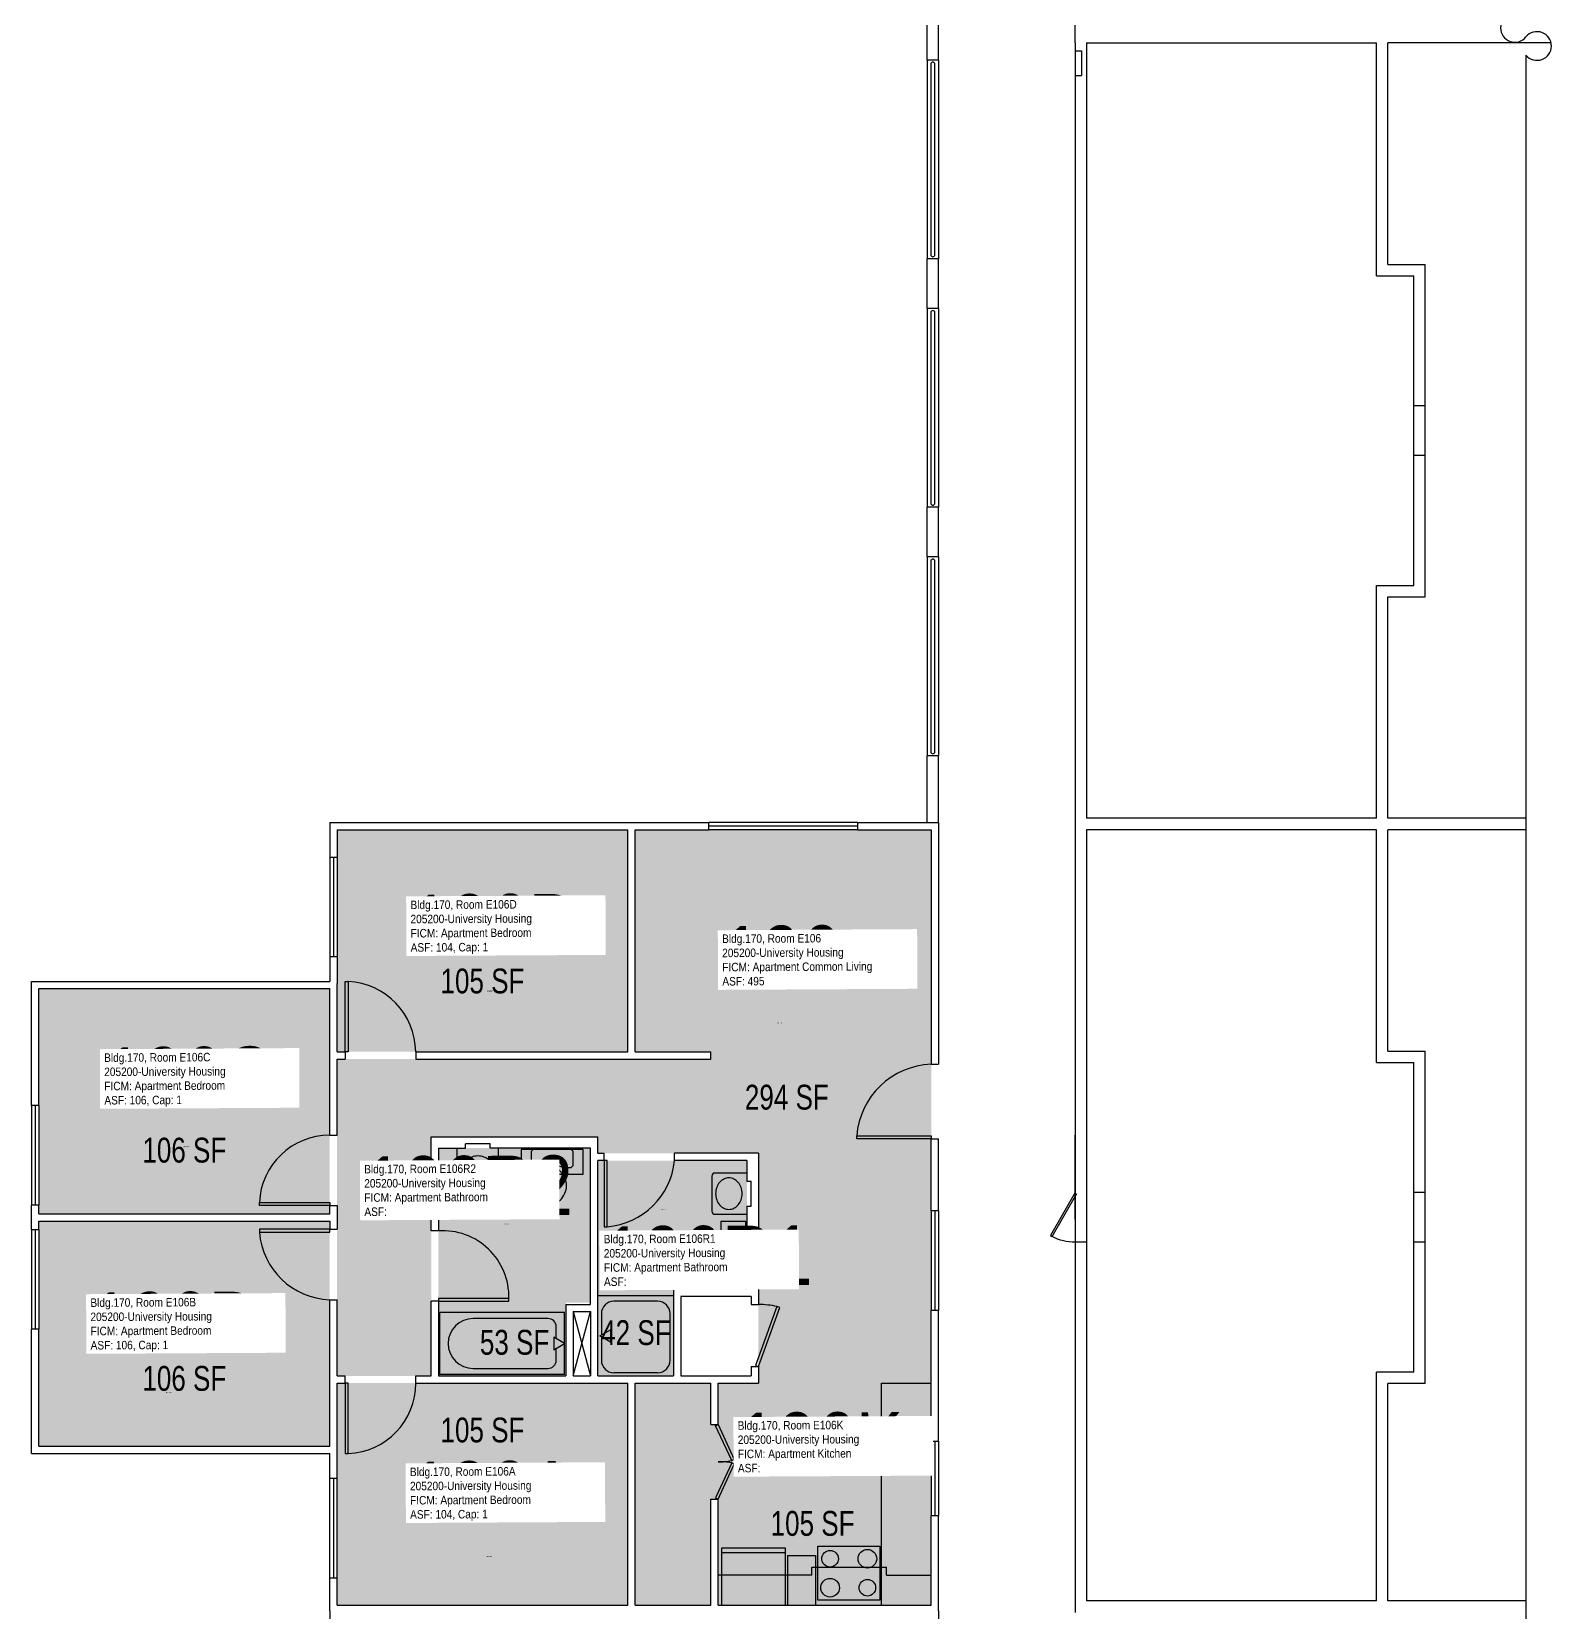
# Model space of a CAD drawing. Header units: inches. Extents: x -323 to 1126, y -1298 to 1967.
# Drawn here: x 0 to 734, y 303 to 1067 of the extents above; entities that cross this region are included whole.
import ezdxf
from ezdxf.enums import TextEntityAlignment as Align

# ---------------------------------------------------------------- set-up
doc = ezdxf.new("R2010")
doc.units = ezdxf.units.IN
doc.header["$LTSCALE"] = 10
doc.header["$MEASUREMENT"] = 0
for name, color, linetype in [('A-DOOR', 2, 'CONTINUOUS'), ('A-FLOR', 3, 'CONTINUOUS'), ('A-GLAZ', 1, 'CONTINUOUS'), ('A-IDEN-RNUM', 7, 'CONTINUOUS'), ('A-IDEN-SNUM', 4, 'CONTINUOUS'), ('A-IDEN-VNUM', 4, 'CONTINUOUS'), ('A-WALL', 5, 'CONTINUOUS'), ('AREA-TEXT', 3, 'CONTINUOUS'), ('P-SANR-FIXT', 2, 'CONTINUOUS'), ('Rooms-Category-Color', 7, 'CONTINUOUS'), ('Rooms-College-Color', 7, 'CONTINUOUS'), ('Rooms-Department-Color', 7, 'CONTINUOUS'), ('Rooms-Division-Color', 7, 'CONTINUOUS'), ('Rooms-Information', 7, 'CONTINUOUS')]:
    doc.layers.add(name, color=color, linetype=linetype)
doc.styles.add('CP_AREA', font='arial.ttf', dxfattribs={"height": 15})
doc.styles.add('CP_ROOMSNUMBER', font='arial.ttf', dxfattribs={"height": 1})
doc.styles.add('CP_ROOMVNUMBER', font='arial.ttf', dxfattribs={"width": 0.85, "height": 0.075})

msp = doc.modelspace()

# ---------------------------------------------------------------- hatches: boundary and pattern name
at = {"layer": 'Rooms-Category-Color', "true_color": 0x728ef3}
for points in [[(288.01, 574), (288.01, 681.25), (147.51, 681.26), (147.51, 574.01)], [(147.52, 417.5), (147.52, 570.5), (328.02, 570.5), (328.02, 574), (291.52, 574), (291.52, 681.25), (434.51, 681.26), (434.52, 414.01), (351.02, 414.01), (351.01, 525), (273.52, 525), (273.52, 533.01), (193.02, 533.01), (193.02, 417.5)], [(144.01, 604.51), (144.01, 495.76), (3.51, 495.76), (3.51, 604.51)], [(196.52, 417.5), (196.52, 527.51), (270.02, 527.51), (270.01, 452.88), (258.02, 452.88), (258.02, 417.5)], [(273.52, 417.5), (273.52, 521.5), (345.51, 521.5), (345.51, 459.38), (310.02, 459.38), (310.02, 417.5)], [(144.01, 492.26), (144.01, 383.51), (3.51, 383.51), (3.51, 492.26)], [(147.51, 414.01), (147.5, 306.76), (288, 306.75), (288.01, 414)], [(291.53, 306.75), (291.52, 414), (328.02, 414), (328.01, 393.76), (331.52, 393.76), (331.52, 414), (434.52, 414.01), (434.52, 306.76), (331.53, 306.75), (331.53, 357.76), (328.03, 357.76), (328.03, 306.75), (291.53, 306.75)]]:
    msp.add_hatch(color=171, dxfattribs=at).paths.add_polyline_path(points)
at = {"layer": 'Rooms-College-Color', "true_color": 0xadadad}
for points in [[(288.01, 574), (288.01, 681.25), (147.51, 681.26), (147.51, 574.01)], [(147.52, 417.5), (147.52, 570.5), (328.02, 570.5), (328.02, 574), (291.52, 574), (291.52, 681.25), (434.51, 681.26), (434.52, 414.01), (351.02, 414.01), (351.01, 525), (273.52, 525), (273.52, 533.01), (193.02, 533.01), (193.02, 417.5)], [(144.01, 604.51), (144.01, 495.76), (3.51, 495.76), (3.51, 604.51)], [(196.52, 417.5), (196.52, 527.51), (270.02, 527.51), (270.01, 452.88), (258.02, 452.88), (258.02, 417.5)], [(273.52, 417.5), (273.52, 521.5), (345.51, 521.5), (345.51, 459.38), (310.02, 459.38), (310.02, 417.5)], [(144.01, 492.26), (144.01, 383.51), (3.51, 383.51), (3.51, 492.26)], [(147.51, 414.01), (147.5, 306.76), (288, 306.75), (288.01, 414)], [(291.53, 306.75), (291.52, 414), (328.02, 414), (328.01, 393.76), (331.52, 393.76), (331.52, 414), (434.52, 414.01), (434.52, 306.76), (331.53, 306.75), (331.53, 357.76), (328.03, 357.76), (328.03, 306.75), (291.53, 306.75)]]:
    msp.add_hatch(color=253, dxfattribs=at).paths.add_polyline_path(points)
at = {"layer": 'Rooms-Department-Color', "true_color": 0x604aed}
for points in [[(288.01, 574), (288.01, 681.25), (147.51, 681.26), (147.51, 574.01)], [(147.52, 417.5), (147.52, 570.5), (328.02, 570.5), (328.02, 574), (291.52, 574), (291.52, 681.25), (434.51, 681.26), (434.52, 414.01), (351.02, 414.01), (351.01, 525), (273.52, 525), (273.52, 533.01), (193.02, 533.01), (193.02, 417.5)], [(144.01, 604.51), (144.01, 495.76), (3.51, 495.76), (3.51, 604.51)], [(196.52, 417.5), (196.52, 527.51), (270.02, 527.51), (270.01, 452.88), (258.02, 452.88), (258.02, 417.5)], [(273.52, 417.5), (273.52, 521.5), (345.51, 521.5), (345.51, 459.38), (310.02, 459.38), (310.02, 417.5)], [(144.01, 492.26), (144.01, 383.51), (3.51, 383.51), (3.51, 492.26)], [(147.51, 414.01), (147.5, 306.76), (288, 306.75), (288.01, 414)], [(291.53, 306.75), (291.52, 414), (328.02, 414), (328.01, 393.76), (331.52, 393.76), (331.52, 414), (434.52, 414.01), (434.52, 306.76), (331.53, 306.75), (331.53, 357.76), (328.03, 357.76), (328.03, 306.75), (291.53, 306.75)]]:
    msp.add_hatch(color=173, dxfattribs=at).paths.add_polyline_path(points)
at = {"layer": 'Rooms-Division-Color', "true_color": 0x604aed}
for points in [[(288.01, 574), (288.01, 681.25), (147.51, 681.26), (147.51, 574.01)], [(147.52, 417.5), (147.52, 570.5), (328.02, 570.5), (328.02, 574), (291.52, 574), (291.52, 681.25), (434.51, 681.26), (434.52, 414.01), (351.02, 414.01), (351.01, 525), (273.52, 525), (273.52, 533.01), (193.02, 533.01), (193.02, 417.5)], [(144.01, 604.51), (144.01, 495.76), (3.51, 495.76), (3.51, 604.51)], [(196.52, 417.5), (196.52, 527.51), (270.02, 527.51), (270.01, 452.88), (258.02, 452.88), (258.02, 417.5)], [(273.52, 417.5), (273.52, 521.5), (345.51, 521.5), (345.51, 459.38), (310.02, 459.38), (310.02, 417.5)], [(144.01, 492.26), (144.01, 383.51), (3.51, 383.51), (3.51, 492.26)], [(147.51, 414.01), (147.5, 306.76), (288, 306.75), (288.01, 414)], [(291.53, 306.75), (291.52, 414), (328.02, 414), (328.01, 393.76), (331.52, 393.76), (331.52, 414), (434.52, 414.01), (434.52, 306.76), (331.53, 306.75), (331.53, 357.76), (328.03, 357.76), (328.03, 306.75), (291.53, 306.75)]]:
    msp.add_hatch(color=173, dxfattribs=at).paths.add_polyline_path(points)

# ---------------------------------------------------------------- linework, layer by layer
at = {"layer": 'A-DOOR'}
for p, q in [((151.51, 608.01), (152.93, 608.01)), ((151.51, 574.01), (151.51, 608.01)), ((152.93, 608.01), (152.93, 574.01)), ((152.93, 574.01), (151.51, 574.01)), ((398.51, 533.42), (434.51, 533.42)), ((398.51, 532.01), (398.51, 533.42)), ((434.51, 532.01), (398.51, 532.01)), ((434.51, 533.42), (434.51, 532.01)), ((276.51, 521.51), (276.51, 489.51)), ((277.93, 521.51), (276.51, 521.51)), ((277.93, 489.51), (277.93, 521.51)), ((110.01, 501.17), (144.01, 501.17)), ((110.01, 499.76), (110.01, 501.17)), ((144.01, 499.76), (110.01, 499.76)), ((144.01, 501.17), (144.01, 499.76)), ((276.51, 489.51), (277.93, 489.51)), ((110.01, 488.26), (110.01, 486.84)), ((144.01, 488.26), (110.01, 488.26)), ((110.01, 486.84), (144.01, 486.84)), ((144.01, 486.84), (144.01, 488.26)), ((230.51, 454.92), (196.51, 454.92)), ((196.51, 454.92), (196.51, 453.51)), ((196.51, 453.51), (230.51, 453.51)), ((230.51, 453.51), (230.51, 454.92)), ((359.99, 450.97), (349.69, 422.49)), ((351.01, 422.01), (361.31, 450.49)), ((361.31, 450.49), (359.99, 450.97)), ((349.69, 422.49), (351.01, 422.01)), ((151.51, 414.01), (151.51, 380.01)), ((152.93, 414.01), (151.51, 414.01)), ((152.93, 380.01), (152.93, 414.01)), ((330.24, 393.41), (331.51, 394.01)), ((338.11, 376.56), (330.24, 393.41)), ((331.51, 394.01), (339.39, 377.16)), ((151.51, 380.01), (152.93, 380.01)), ((338.11, 375.45), (330.24, 358.61)), ((331.51, 358.01), (339.39, 374.85)), ((339.39, 377.16), (338.11, 376.56)), ((339.39, 374.85), (338.11, 375.45)), ((330.24, 358.61), (331.51, 358.01))]:
    msp.add_line(p, q, dxfattribs=at)
at = {"layer": 'A-DOOR', "extrusion": (1.92909e-13, 0.000261203, -1)}
for p, q in [((504.01, 506.01), (492.01, 485.22)), ((492.88, 484.72), (504.88, 505.51)), ((492.01, 485.22), (492.88, 484.72))]:
    msp.add_line(p, q, dxfattribs=at)
at = {"layer": 'A-DOOR'}
for centre, radius, start, end in [((151.13, 573.67), 34.38, 0.55848, 87.00377), ((435.99, 530.44), 37.6, 92.25231, 175.44805), ((143.97, 499.78), 33.98, 89.91731, 177.64494), ((275.13, 524.95), 35.55, 274.51724, 354.44777), ((145.33, 489.67), 35.43, 184.57233, 267.86542), ((198.64, 455.69), 31.88, 358.61692, 93.82083), ((350.09, 405.47), 46.56, 77.73028, 88.86335), ((151.75, 413.75), 33.77, 272.00499, 0.43276), ((332.68, 401.68), 25.7, 267.39966, 282.20489), ((332.68, 350.33), 25.7, 77.79511, 92.60034)]:
    msp.add_arc(centre, radius, start, end, dxfattribs=at)
at = {"layer": 'A-DOOR', "extrusion": (1.92909e-13, 0.000261203, -1)}
msp.add_arc((-504.07, 506.41, 0.13), 24.4, 270.12368, 297.28817, dxfattribs=at)
at = {"layer": 'A-FLOR'}
for p, q in [((434.26, 1050.98), (434.26, 958.98)), ((436.26, 958.98), (436.26, 1050.98)), ((434.26, 930.98), (434.26, 838.98)), ((436.26, 838.98), (436.26, 930.98)), ((434.26, 810.98), (434.26, 718.98)), ((436.26, 718.98), (436.26, 810.98)), ((261.51, 448.51), (270.01, 417.51)), ((261.51, 417.5), (270.01, 448.51))]:
    msp.add_line(p, q, dxfattribs=at)
for centre, start, end in [((435.26, 1050.98), 0, 180), ((435.26, 958.98), 180, 0), ((435.26, 930.98), 0, 180), ((435.26, 838.98), 180, 0), ((435.26, 810.98), 0, 180), ((435.26, 718.98), 180, 0)]:
    msp.add_arc(centre, 1, start, end, dxfattribs=at)
at = {"layer": 'A-GLAZ'}
for p, q in [((399.01, 684.76), (327.01, 684.76)), ((399.01, 683.01), (327.01, 683.01)), ((399.01, 681.26), (327.01, 681.26)), ((144.01, 668.01), (144.01, 620.01)), ((145.76, 668.01), (145.76, 620.01)), ((147.51, 668.01), (147.51, 620.01)), ((0.01, 548.01), (0.01, 500.01)), ((1.76, 548.01), (1.76, 500.01)), ((3.51, 548.01), (3.51, 500.01)), ((434.51, 497.13), (434.51, 449.13)), ((436.26, 497.13), (436.26, 449.13)), ((438.01, 497.13), (438.01, 449.13)), ((0.01, 488.01), (0.01, 440.01)), ((1.76, 488.01), (1.76, 440.01)), ((3.51, 488.01), (3.51, 440.01)), ((434.51, 386.01), (434.51, 350.01)), ((436.26, 386.01), (436.26, 350.01)), ((438.01, 386.01), (438.01, 350.01)), ((144.01, 320.01), (144.01, 368.01)), ((145.76, 368.01), (145.76, 320.01)), ((147.51, 320.01), (147.51, 368.01))]:
    msp.add_line(p, q, dxfattribs=at)
at = {"layer": 'A-WALL'}
for p, q in [((432.51, 1053.01), (432.51, 1077.01)), ((438.01, 1053.01), (438.01, 1077.01)), ((504.01, 1061.26), (504.01, 1078.26)), ((504.01, 1061.26), (504.01, 1057.51)), ((509.51, 1061.26), (649.51, 1061.26)), ((509.51, 1061.26), (509.51, 686.76)), ((649.52, 948.76), (649.51, 1061.26)), ((733.83, 1061.26), (655.01, 1061.26)), ((655.02, 954.26), (655.01, 1061.26)), ((504.01, 1057.51), (504.01, 1045.51)), ((504.01, 1057.51), (507.01, 1057.51)), ((504.01, 1057.51), (507.01, 1057.51)), ((507.01, 1057.51), (507.01, 1045.51)), ((721.72, 1055.39), (721.72, 269.01)), ((438.01, 1053.01), (432.51, 1053.01)), ((432.51, 1053.01), (432.51, 957.01)), ((438.01, 1053.01), (438.01, 957.01)), ((504.01, 1045.51), (504.01, 303.26)), ((504.01, 1045.51), (507.01, 1045.51)), ((504.01, 1045.51), (507.01, 1045.51)), ((432.51, 933.01), (432.51, 957.01)), ((438.01, 957.01), (432.51, 957.01)), ((438.01, 933.01), (438.01, 957.01)), ((649.52, 948.76), (667.52, 948.76)), ((655.02, 954.26), (673.02, 954.26)), ((667.52, 799.26), (667.52, 948.76)), ((673.02, 793.76), (673.02, 954.26)), ((432.51, 933.01), (432.51, 837.01)), ((438.01, 933.01), (432.51, 933.01)), ((438.01, 933.01), (438.01, 837.01)), ((673.02, 886.01), (667.52, 886.01)), ((673.02, 862.01), (667.52, 862.01)), ((432.51, 813.01), (432.51, 837.01)), ((438.01, 837.01), (432.51, 837.01)), ((438.01, 813.01), (438.01, 837.01)), ((432.51, 813.01), (432.51, 717.01)), ((438.01, 813.01), (432.51, 813.01)), ((438.01, 813.01), (438.01, 717.01)), ((649.52, 686.76), (649.52, 799.26)), ((649.52, 799.26), (667.52, 799.26)), ((655.02, 686.76), (655.02, 793.76)), ((655.02, 793.76), (673.02, 793.76)), ((432.51, 684.76), (432.51, 717.01)), ((438.01, 717.01), (432.51, 717.01)), ((438.01, 684.76), (438.01, 717.01)), ((144.01, 684.76), (327.01, 684.76)), ((144.01, 684.76), (144.01, 668.01)), ((147.51, 681.26), (147.51, 668.01)), ((147.51, 681.26), (288.01, 681.26)), ((288.01, 574.01), (288.01, 681.26)), ((291.51, 681.26), (327.01, 681.26)), ((291.51, 574.01), (291.51, 681.26)), ((327.01, 681.26), (327.01, 684.76)), ((399.01, 684.76), (438.01, 684.76)), ((399.01, 681.26), (399.01, 684.76)), ((399.01, 681.26), (434.51, 681.26)), ((434.51, 681.26), (434.51, 568.01)), ((438.01, 684.76), (438.01, 568.01)), ((649.52, 686.76), (509.51, 686.76)), ((509.51, 681.26), (509.51, 308.76)), ((649.52, 681.26), (509.51, 681.26)), ((649.52, 568.76), (649.52, 681.26)), ((721.72, 686.76), (655.02, 686.76)), ((655.02, 574.26), (655.02, 681.26)), ((721.72, 681.26), (655.02, 681.26)), ((144.01, 668.01), (147.51, 668.01)), ((144.01, 620.01), (147.51, 620.01)), ((144.01, 620.01), (144.01, 608.01)), ((147.51, 620.01), (147.51, 607.01)), ((0.01, 548.01), (0.01, 608.01)), ((0.01, 608.01), (144.01, 608.01)), ((3.51, 604.51), (144.01, 604.51)), ((3.51, 548.01), (3.51, 604.51)), ((144.01, 533.76), (144.01, 604.51)), ((147.51, 574.01), (147.51, 607.01)), ((147.51, 574.01), (151.51, 574.01)), ((151.51, 574.01), (151.51, 570.51)), ((185.51, 574.01), (185.51, 570.51)), ((185.51, 574.01), (288.01, 574.01)), ((291.51, 574.01), (328.01, 574.01)), ((328.01, 570.51), (328.01, 574.01)), ((655.02, 574.26), (673.02, 574.26)), ((673.02, 413.75), (673.02, 574.26)), ((147.51, 570.51), (151.51, 570.51)), ((147.51, 533.76), (147.51, 570.51)), ((185.51, 570.51), (328.01, 570.51)), ((434.51, 568.01), (438.01, 568.01)), ((649.52, 568.76), (667.52, 568.76)), ((667.52, 419.25), (667.52, 568.76)), ((3.51, 548.01), (0.01, 548.01)), ((144.01, 533.76), (147.51, 533.76)), ((193.01, 487.51), (193.01, 533.01)), ((193.01, 533.01), (273.51, 533.01)), ((196.51, 527.51), (209.51, 527.51)), ((196.51, 527.51), (196.51, 487.51)), ((209.51, 527.51), (209.51, 529.51)), ((221.51, 529.51), (209.51, 529.51)), ((221.51, 527.51), (221.51, 529.51)), ((270.01, 527.51), (221.51, 527.51)), ((270.01, 452.01), (270.01, 527.51)), ((273.51, 525.01), (273.51, 533.01)), ((434.51, 497.13), (434.51, 532.01)), ((434.51, 532.01), (438.01, 532.01)), ((438.01, 497.13), (438.01, 532.01)), ((504.01, 493.22), (504.01, 533.72)), ((273.51, 525.01), (276.51, 525.01)), ((273.51, 417.51), (273.51, 521.51)), ((276.51, 521.51), (273.51, 521.51)), ((276.51, 521.51), (276.51, 525.01)), ((310.51, 521.51), (310.51, 525.01)), ((351.01, 525.01), (310.51, 525.01)), ((345.51, 521.51), (310.51, 521.51)), ((345.51, 521.51), (345.51, 511.51)), ((351.01, 525.01), (351.01, 452.01)), ((345.51, 511.51), (347.51, 511.51)), ((347.51, 499.51), (347.51, 511.51)), ((673.02, 506.01), (667.52, 506.01)), ((3.51, 500.01), (0.01, 500.01)), ((0.01, 488.01), (0.01, 500.01)), ((3.51, 495.76), (3.51, 500.01)), ((144.01, 499.76), (147.51, 499.76)), ((144.01, 495.76), (144.01, 499.76)), ((147.51, 499.76), (147.51, 488.26)), ((345.51, 499.51), (347.51, 499.51)), ((345.51, 499.51), (345.51, 459.38)), ((438.01, 497.13), (434.51, 497.13)), ((3.51, 495.76), (144.01, 495.76)), ((3.51, 488.01), (3.51, 492.26)), ((3.51, 492.26), (144.01, 492.26)), ((144.01, 492.26), (144.01, 488.26)), ((3.51, 488.01), (0.01, 488.01)), ((144.01, 488.26), (147.51, 488.26)), ((196.51, 487.51), (193.01, 487.51)), ((509.51, 482.01), (504.01, 482.01)), ((673.02, 482.01), (667.52, 482.01)), ((310.01, 459.38), (310.01, 417.51)), ((345.51, 459.38), (310.01, 459.38)), ((144.01, 454.26), (147.51, 454.26)), ((144.01, 383.51), (144.01, 454.26)), ((147.51, 417.51), (147.51, 454.26)), ((196.51, 453.51), (193.01, 453.51)), ((193.01, 417.51), (193.01, 453.51)), ((196.51, 453.51), (196.51, 417.51)), ((258.01, 452.01), (258.01, 417.51)), ((258.01, 452.01), (270.01, 452.01)), ((313.51, 455.88), (313.51, 417.51)), ((347.51, 455.88), (313.51, 455.88)), ((347.51, 455.88), (347.51, 452.01)), ((347.51, 452.01), (351.01, 452.01)), ((261.51, 448.51), (270.01, 448.51)), ((261.51, 448.51), (261.51, 417.51)), ((270.01, 448.51), (270.01, 417.51)), ((434.51, 414.01), (434.51, 449.13)), ((438.01, 449.13), (434.51, 449.13)), ((438.01, 386.01), (438.01, 449.13)), ((3.51, 440.01), (0.01, 440.01)), ((0.01, 380.01), (0.01, 440.01)), ((3.51, 383.51), (3.51, 440.01)), ((347.51, 422.01), (351.01, 422.01)), ((347.51, 422.01), (347.51, 417.51)), ((351.01, 422.01), (351.01, 414.01)), ((147.51, 417.51), (151.51, 417.51)), ((147.51, 414.01), (151.51, 414.01)), ((147.51, 379.01), (147.51, 414.01)), ((151.51, 414.01), (151.51, 417.51)), ((185.51, 414.01), (185.51, 417.51)), ((185.51, 417.51), (193.01, 417.51)), ((185.51, 414.01), (288.01, 414.01)), ((196.51, 417.51), (258.01, 417.51)), ((261.51, 417.51), (270.01, 417.51)), ((273.51, 417.51), (310.01, 417.51)), ((288.01, 306.76), (288.01, 414.01)), ((291.51, 414.01), (328.01, 414.01)), ((291.51, 306.76), (291.51, 414.01)), ((313.51, 417.51), (347.51, 417.51)), ((328.01, 394.01), (328.01, 414.01)), ((331.51, 394.01), (331.51, 414.01)), ((331.51, 414.01), (351.01, 414.01)), ((434.51, 386.01), (434.51, 414.01)), ((667.52, 419.25), (649.52, 419.26)), ((649.52, 308.76), (649.52, 419.26)), ((673.02, 413.75), (655.02, 413.76)), ((655.02, 308.76), (655.02, 413.76)), ((328.01, 394.01), (331.51, 394.01)), ((3.51, 383.51), (144.01, 383.51)), ((434.51, 386.01), (438.01, 386.01)), ((0.01, 380.01), (144.01, 380.01)), ((144.01, 368.01), (144.01, 380.01)), ((147.51, 368.01), (147.51, 381.01)), ((144.01, 368.01), (147.51, 368.01)), ((328.01, 358.01), (331.51, 358.01)), ((328.01, 306.76), (328.01, 358.01)), ((331.51, 306.76), (331.51, 358.01)), ((434.51, 306.76), (434.51, 350.01)), ((434.51, 350.01), (438.01, 350.01)), ((438.01, 304.01), (438.01, 350.01)), ((144.01, 320.01), (147.51, 320.01)), ((144.01, 304.01), (144.01, 320.01)), ((147.51, 306.76), (147.51, 320.01)), ((147.51, 306.76), (288.01, 306.76)), ((291.51, 306.76), (328.01, 306.76)), ((331.51, 306.76), (434.51, 306.76)), ((649.52, 308.76), (509.51, 308.76)), ((721.72, 308.76), (655.02, 308.76)), ((144.01, 304.01), (144.01, 282.01)), ((438.01, 304.01), (438.01, 258.01))]:
    msp.add_line(p, q, dxfattribs=at)
for centre, start, end in [((716.37, 1068.52), 39.27369, 320.72631), ((727.08, 1059.77), 219.27369, 140.72631)]:
    msp.add_arc(centre, 6.92, start, end, dxfattribs=at)
at = {"layer": 'P-SANR-FIXT'}
for p, q in [((205.51, 510.38), (205.51, 527.51)), ((225.51, 510.38), (225.51, 527.51)), ((236.39, 526.88), (236.39, 514.88)), ((266.39, 526.88), (236.39, 526.88)), ((242.17, 526.88), (241.2, 525.91)), ((260.6, 526.88), (242.17, 526.88)), ((261.57, 525.91), (260.6, 526.88)), ((266.39, 514.88), (266.39, 526.88)), ((241.2, 525.91), (241.2, 519.12)), ((261.57, 519.29), (261.57, 525.91)), ((236.39, 514.88), (266.39, 514.88)), ((241.2, 519.12), (242.06, 518.27)), ((242.34, 518.15), (245.57, 518.15)), ((245.57, 518.15), (248.96, 519.12)), ((248.96, 519.12), (253.81, 519.12)), ((253.81, 519.12), (257.21, 518.15)), ((257.21, 518.15), (260.6, 518.15)), ((260.6, 518.15), (261.46, 519)), ((328.51, 514.01), (328.51, 497.01)), ((330.01, 515.51), (345.51, 515.51)), ((207.01, 508.88), (224.01, 508.88)), ((330.01, 495.51), (345.51, 495.51)), ((332.91, 492.01), (332.91, 462.01)), ((344.91, 492.01), (332.91, 492.01)), ((344.91, 462.01), (344.91, 492.01)), ((335.91, 486.33), (335.91, 483.01)), ((335.91, 483.01), (336.91, 479.51)), ((336.91, 487.51), (336.04, 486.63)), ((343.91, 487.51), (336.91, 487.51)), ((344.91, 486.51), (343.91, 487.51)), ((344.91, 467.51), (344.91, 486.51)), ((336.9, 474.45), (335.91, 471.01)), ((336.91, 479.51), (336.91, 474.57)), ((335.91, 471.01), (335.91, 467.51)), ((335.91, 467.51), (336.91, 466.51)), ((336.91, 466.51), (343.91, 466.51)), ((343.91, 466.51), (344.91, 467.51)), ((332.91, 462.01), (344.91, 462.01)), ((273.51, 456.38), (310.01, 456.38)), ((302.35, 453.51), (281.18, 453.51)), ((197.14, 418.13), (197.14, 448.13)), ((257.39, 448.13), (197.14, 448.13)), ((249.36, 445.18), (213.21, 445.18)), ((257.39, 418.13), (257.39, 448.13)), ((275.18, 447.51), (275.18, 437.2)), ((308.35, 425.01), (308.35, 447.51)), ((257.39, 433.13), (252.19, 436.13)), ((252.19, 436.13), (252.19, 430.13)), ((253.37, 435.45), (253.37, 441.17)), ((274.41, 436.76), (279.61, 439.76)), ((279.61, 433.76), (274.41, 436.76)), ((275.18, 436.31), (275.18, 425.01)), ((279.61, 439.76), (279.61, 433.76)), ((252.19, 430.13), (257.39, 433.13)), ((253.37, 425.1), (253.37, 430.81)), ((213.21, 421.08), (249.36, 421.08)), ((257.39, 418.13), (197.14, 418.13)), ((302.35, 419.01), (281.18, 419.01)), ((410.51, 414.01), (434.51, 414.01)), ((410.51, 306.76), (410.51, 414.01)), ((364.14, 334.26), (333.14, 334.26)), ((333.14, 334.26), (333.14, 306.76)), ((364.14, 332.01), (333.14, 332.01)), ((364.14, 306.76), (364.14, 334.26)), ((365.14, 330.76), (365.14, 306.76)), ((365.14, 330.76), (378.65, 330.76)), ((378.65, 330.76), (378.65, 306.76)), ((379.65, 335.17), (409.65, 335.17)), ((379.65, 309.17), (379.65, 335.17)), ((409.65, 335.17), (409.65, 309.17)), ((376.89, 321.17), (331.51, 321.17)), ((376.89, 321.17), (376.89, 325.17)), ((376.89, 325.17), (412.89, 325.17)), ((412.89, 321.17), (412.89, 325.17)), ((412.89, 321.17), (434.51, 321.17)), ((333.14, 306.76), (364.14, 306.76)), ((409.65, 309.17), (379.65, 309.17))]:
    msp.add_line(p, q, dxfattribs=at)
for centre, radius in [((385.65, 329.17), 4), ((403.65, 329.17), 4.5), ((385.65, 315.17), 4.5), ((403.65, 315.17), 4)]:
    msp.add_circle(centre, radius, dxfattribs=at)
for centre, radius, start, end in [((213.33, 517.28), 5.42, 153.80841, 180), ((214.39, 516.76), 6.59, 130.10091, 153.80841), ((215.07, 515.95), 7.65, 109.22936, 130.10091), ((215.51, 514.68), 9, 90, 109.22936), ((215.51, 514.68), 9, 70.77064, 90), ((215.96, 515.95), 7.65, 49.89909, 70.77064), ((216.64, 516.76), 6.59, 26.19159, 49.89909), ((217.7, 517.28), 5.42, 0, 26.19159), ((261.17, 519.29), 0.406, 315, 0), ((213.33, 517.28), 5.42, 180, 206.19159), ((214.39, 517.8), 6.59, 206.19159, 229.89909), ((215.07, 518.61), 7.65, 229.89909, 250.77064), ((215.96, 518.61), 7.65, 289.22936, 310.10091), ((216.64, 517.8), 6.59, 310.10091, 333.80841), ((217.7, 517.28), 5.42, 333.80841, 0), ((242.34, 518.56), 0.406, 225, 270), ((250.58, 509.76), 6.19, 153.74869, 179.9158), ((254.45, 509.28), 9.96, 140.52754, 161.16462), ((253.26, 510.26), 8.42, 116.70119, 140.52754), ((251.01, 514.73), 3.41, 83.67156, 116.6954), ((251.77, 514.73), 3.41, 63.3046, 96.32844), ((249.52, 510.26), 8.42, 39.47246, 63.29881), ((248.33, 509.28), 9.96, 18.83538, 39.47246), ((252.19, 509.76), 6.19, 0.0842, 26.25131), ((330.01, 514.01), 1.5, 90, 180), ((337.29, 506.63), 6.59, 116.19159, 139.89909), ((336.77, 507.69), 5.42, 90, 116.19159), ((336.77, 507.69), 5.42, 63.80841, 90), ((336.25, 506.63), 6.59, 40.10091, 63.80841), ((207.01, 510.38), 1.5, 180, 270), ((215.51, 519.88), 9, 250.77064, 270), ((215.51, 519.88), 9, 270, 289.22936), ((224.01, 510.38), 1.5, 270, 0), ((251.7, 509.23), 7.33, 175.79837, 201.03834), ((255.2, 510.13), 10.93, 198.83538, 219.47246), ((247.58, 510.13), 10.93, 320.52754, 341.16462), ((251.08, 509.23), 7.33, 338.96166, 4.20163), ((339.37, 505.51), 9, 160.77064, 180), ((339.37, 505.51), 9, 180, 199.22936), ((338.1, 505.95), 7.65, 139.89909, 160.77064), ((335.44, 505.95), 7.65, 19.22936, 40.10091), ((334.17, 505.51), 9, 0, 19.22936), ((334.17, 505.51), 9, 340.77064, 0), ((253.26, 508.53), 8.42, 219.47246, 243.29881), ((251.3, 504.04), 3.53, 239.07532, 271.53812), ((251.48, 504.04), 3.53, 268.46188, 300.92468), ((249.52, 508.53), 8.42, 296.70119, 320.52754), ((330.01, 497.01), 1.5, 180, 270), ((338.1, 505.06), 7.65, 199.22936, 220.10091), ((337.29, 504.38), 6.59, 220.10091, 243.80841), ((336.77, 503.33), 5.42, 243.80841, 270), ((336.77, 503.33), 5.42, 270, 296.19159), ((336.25, 504.38), 6.59, 296.19159, 319.89909), ((335.44, 505.06), 7.65, 319.89909, 340.77064), ((324.63, 476.3), 7.89, 129.47246, 153.29881), ((325.55, 475.18), 9.33, 108.83538, 129.47246), ((326.15, 473.43), 11.18, 90, 108.83538), ((326.15, 473.43), 11.18, 71.16462, 90), ((326.75, 475.18), 9.33, 50.52754, 71.16462), ((327.66, 476.3), 7.89, 26.70119, 50.52754), ((336.33, 486.33), 0.418, 135, 180), ((323.22, 477.01), 6.3, 153.29881, 180), ((323.22, 477.01), 6.3, 180, 206.70119), ((324.63, 477.72), 7.89, 206.70119, 230.52754), ((327.66, 477.72), 7.89, 309.47246, 333.29881), ((329.08, 477.01), 6.3, 0, 26.70119), ((329.08, 477.01), 6.3, 333.29881, 0), ((336.5, 474.57), 0.418, 344.0546, 0), ((326.13, 479.54), 10.24, 230.52754, 251.16462), ((325.59, 477.94), 8.55, 251.16462, 273.77544), ((326.15, 480.58), 11.18, 270, 288.83538), ((326.75, 478.83), 9.33, 288.83538, 309.47246), ((281.18, 447.51), 6, 90, 180), ((302.35, 447.51), 6, 0, 90), ((213.21, 433.13), 12.05, 90, 270), ((249.36, 441.17), 4.02, 0, 90), ((249.36, 425.1), 4.02, 270, 0), ((281.18, 425.01), 6, 180, 270), ((302.35, 425.01), 6, 270, 0)]:
    msp.add_arc(centre, radius, start, end, dxfattribs=at)

# ---------------------------------------------------------------- texts
at = {"layer": 'A-IDEN-RNUM', "style": 'CP_ROOMSNUMBER'}
for s, rotation, p in [('0106-D0', 0.32, (219.9, 603.11)), ('0106-00', 0.34821, (359.66, 587.75)), ('0106-C0', 0.31547, (73.24, 527.94)), ('0106-R1', 0.34821, (303.64, 497.61)), ('0106-R2', 0.34821, (228.14, 490.67)), ('0106-B0', 0.34821, (64.55, 409.2)), ('0106-K0', 0.34821, (366.08, 383.98)), ('0106-A0', 0.31547, (219.41, 330.1))]:
    msp.add_text(s, height=0.36, rotation=rotation, dxfattribs=at).set_placement(p)
at = {"layer": 'A-IDEN-SNUM', "style": 'CP_ROOMSNUMBER'}
for s, rotation, p in [('1700E106D0', 0.32, (219.9, 603.11)), ('1700E10600', 0.34821, (359.66, 587.75)), ('1700E106C0', 0.31547, (73.24, 527.94)), ('1700E106R1', 0.34821, (303.64, 497.61)), ('1700E106R2', 0.34821, (228.14, 490.67)), ('1700E106B0', 0.34821, (64.55, 409.2)), ('1700E106K0', 0.34821, (366.08, 383.98)), ('1700E106A0', 0.31547, (219.41, 330.1))]:
    msp.add_text(s, height=0.36, rotation=rotation, dxfattribs=at).set_placement(p)
at = {"layer": 'A-IDEN-VNUM', "style": 'CP_ROOMVNUMBER', "width": 0.85}
for s, rotation, p in [('106D', 0.31547, (183.1, 621.1)), ('106', 0.31547, (333.61, 605.92)), ('106C', 0.31547, (35.17, 547.29)), ('106R2', 0.31547, (160.74, 494.62)), ('106R1', 0.31547, (276.44, 460.82)), ('106B', 0.31547, (28.53, 428.96)), ('106K', 0.31547, (341.14, 370.8)), ('106A', 0.31951, (182.84, 347.25))]:
    msp.add_text(s, height=28.8, rotation=rotation, dxfattribs=at).set_placement(p)
at = {"layer": 'AREA-TEXT', "style": 'CP_AREA', "width": 0.75}
for s, p in [('105 SF', (217.76, 608.2)), ('294 SF', (364.76, 552.09)), ('106 SF', (73.76, 526.51)), ('42 SF', (291.86, 438.36)), ('53 SF', (233.27, 433.7)), ('106 SF', (73.76, 416.27)), ('105 SF', (217.76, 391.34)), ('105 SF', (377.18, 346.23))]:
    msp.add_text(s, height=12, dxfattribs=at).set_placement(p, align=Align.MIDDLE_CENTER)

# ---------------------------------------------------------------- next in the draw order: texts
at = {"layer": 'Rooms-Information', "char_height": 4.1143, "width": 92.16, "attachment_point": 7, "style": 'CP_ROOMVNUMBER', "bg_fill": 3, "box_fill_scale": 1.5, "bg_fill_color": 256, "bg_fill_true_color": 13158600, "bg_fill_transparency": 0}
for s, insert, rotation in [('Bldg.170, Room E106D^M^J205200-University Housing^M^JFICM: Apartment Bedroom^M^JASF: 104, Cap: 1', (183.1, 621.1), 0.31547), ('Bldg.170, Room E106^M^J205200-University Housing^M^JFICM: Apartment Common Living^M^JASF: 495', (333.61, 605.92), 0.31547), ('Bldg.170, Room E106C^M^J205200-University Housing^M^JFICM: Apartment Bedroom^M^JASF: 106, Cap: 1', (35.17, 547.29), 0.31547), ('Bldg.170, Room E106R2^M^J205200-University Housing^M^JFICM: Apartment Bathroom^M^JASF: ', (160.74, 494.62), 0.31547), ('Bldg.170, Room E106R1^M^J205200-University Housing^M^JFICM: Apartment Bathroom^M^JASF: ', (276.44, 460.82), 0.31547), ('Bldg.170, Room E106B^M^J205200-University Housing^M^JFICM: Apartment Bedroom^M^JASF: 106, Cap: 1', (28.53, 428.96), 0.31547), ('Bldg.170, Room E106K^M^J205200-University Housing^M^JFICM: Apartment Kitchen^M^JASF: ', (341.14, 370.8), 0.31547), ('Bldg.170, Room E106A^M^J205200-University Housing^M^JFICM: Apartment Bedroom^M^JASF: 104, Cap: 1', (182.84, 347.25), 0.31951)]:
    msp.add_mtext(s, dxfattribs=dict(at, insert=insert, rotation=rotation))

doc.saveas('drawing.dxf')
